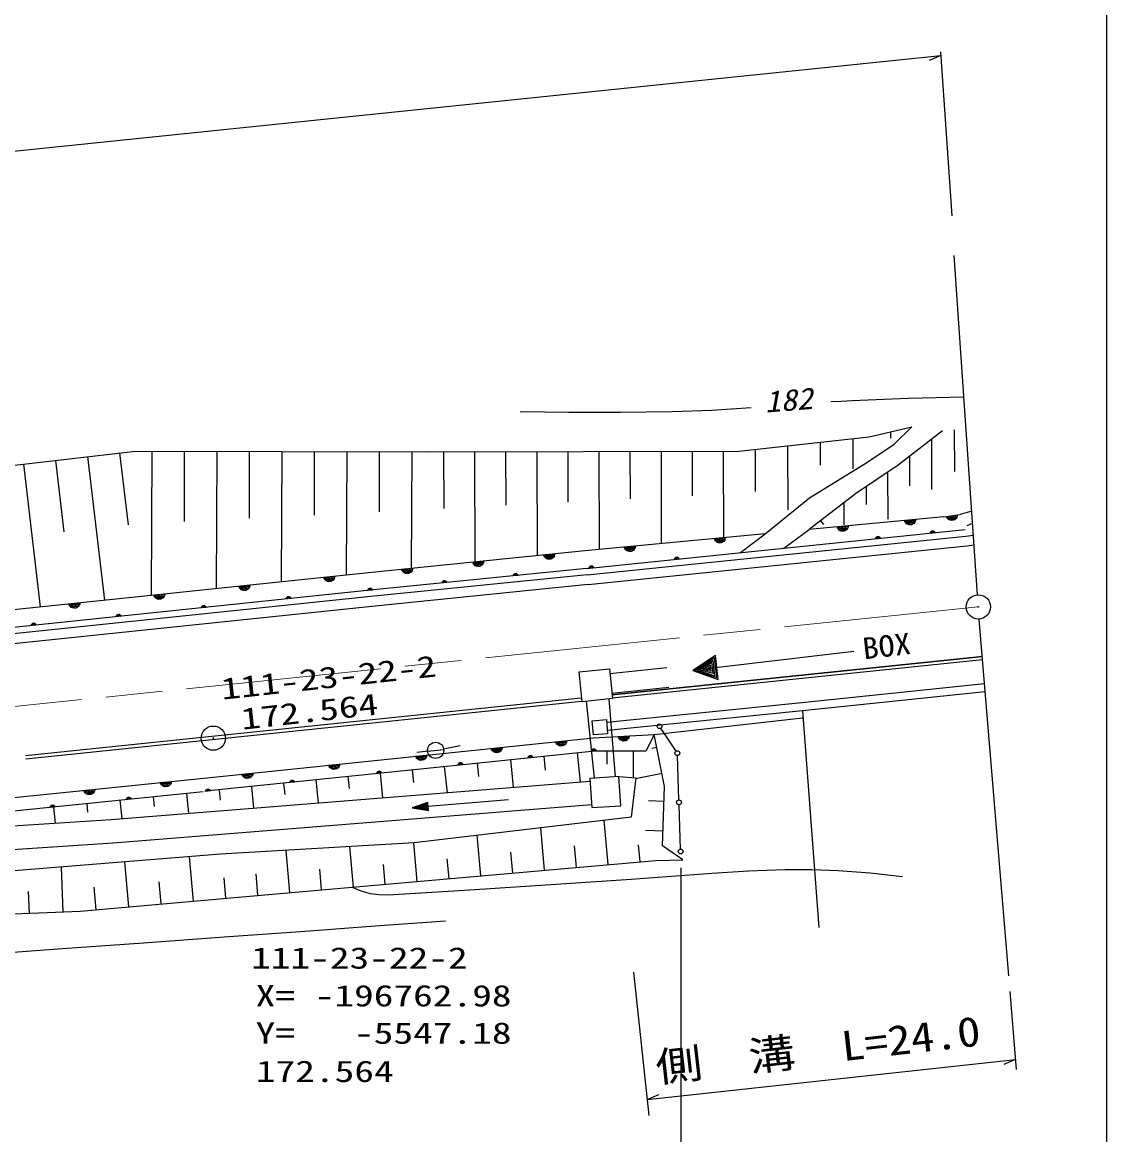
# Model space of a CAD drawing. Units: millimetres, scale not verified. Extents: x 40000 to 680000, y 20000 to 380000.
# Drawn here: x 512230 to 579000, y 248342 to 316821 of the extents above; entities that cross this region are included whole.
import ezdxf
from ezdxf.enums import TextEntityAlignment as Align

# ---------------------------------------------------------------- set-up
doc = ezdxf.new("R2010")
doc.units = ezdxf.units.MM
doc.header["$LTSCALE"] = 1000
doc.linetypes.add('CHAIN', pattern=[18.5, 12, -1.5, 3.5, -1.5])
for name, color, linetype, lineweight in [('M-BGD', 7, 'Continuous', 25), ('M-BMK', 2, 'CHAIN', 13), ('M-TTL-BAND', 7, 'Continuous', 25)]:
    doc.layers.add(name, color=color, linetype=linetype, lineweight=lineweight)
doc.layers.add('M-BMK-SRVR', color=3, linetype='Continuous')
doc.styles.add('ＭＳ ゴシック', font='')
doc.styles.add('ＭＳ 明朝', font='')
doc.styles.get('ＭＳ ゴシック').set_extended_font_data('MS Gothic')
doc.styles.get('ＭＳ 明朝').set_extended_font_data('MS Mincho')

# ---------------------------------------------------------------- blocks, each defined once
blk = doc.blocks.new('BUHIN1')
at = {"color": 7, "linetype": 'Continuous', "lineweight": 25}
for radius in [746, 22.5]:
    blk.add_circle((0, 0), radius, dxfattribs=at)
blk = doc.blocks.new('BUHIN2')
at = {"color": 3, "linetype": 'Continuous', "lineweight": 25}
for radius in [746, 22.5]:
    blk.add_circle((0, 0), radius, dxfattribs=at)
blk = doc.blocks.new('BUHIN41')
at = {"color": 7, "linetype": 'Continuous', "lineweight": 25}
for p, q in [((-308, 31), (81, -297)), ((136, -286), (-304, 85)), ((-297, 136), (184, -270)), ((226, -248), (-282, 181)), ((21, -304), (-303, -31)), ((-268, -117), (-69, -285))]:
    blk.add_line(p, q, dxfattribs=at)
blk.add_lwpolyline([(268, -226), (194, -269), (120, -295), (18, -310), (-68, -293), (-148, -260), (-231, -190), (-277, -117), (-309, -35), (-311, 68), (-299, 147), (-268, 226)], close=True, dxfattribs=at)
blk = doc.blocks.new('BUHIN42')
at = {"color": 7, "linetype": 'Continuous', "lineweight": 25}
for p, q in [((-308, 31), (81, -297)), ((136, -286), (-304, 84)), ((-297, 136), (185, -270)), ((226, -248), (-283, 181)), ((21, -304), (-303, -31)), ((-268, -117), (-69, -285))]:
    blk.add_line(p, q, dxfattribs=at)
blk.add_lwpolyline([(268, -225), (194, -269), (120, -295), (18, -310), (-68, -293), (-148, -260), (-231, -190), (-277, -117), (-309, -35), (-311, 68), (-299, 147), (-268, 225)], close=True, dxfattribs=at)
blk = doc.blocks.new('BUHIN43')
at = {"color": 7, "linetype": 'Continuous', "lineweight": 25}
for p, q in [((-308, 31), (81, -297)), ((136, -286), (-304, 85)), ((-297, 136), (184, -270)), ((226, -248), (-282, 181)), ((21, -304), (-303, -31)), ((-268, -117), (-69, -285))]:
    blk.add_line(p, q, dxfattribs=at)
blk.add_lwpolyline([(268, -226), (194, -269), (119, -295), (18, -310), (-68, -293), (-148, -260), (-231, -190), (-277, -117), (-309, -35), (-311, 68), (-299, 147), (-268, 226)], close=True, dxfattribs=at)
blk = doc.blocks.new('BUHIN45')
at = {"color": 7, "linetype": 'Continuous', "lineweight": 25}
for p, q in [((-97, 106), (121, -78)), ((127, -58), (-79, 116)), ((-58, 123), (130, -36)), ((132, -13), (-35, 127)), ((-9, 130), (130, 13)), ((115, 50), (30, 122))]:
    blk.add_line(p, q, dxfattribs=at)
blk.add_lwpolyline([(-115, 97), (-83, 115), (-51, 127), (-8, 133), (29, 125), (63, 111), (99, 81), (119, 50), (132, 15), (133, -29), (128, -63), (115, -97)], close=True, dxfattribs=at)
blk = doc.blocks.new('BUHIN46')
at = {"color": 7, "linetype": 'Continuous', "lineweight": 25}
for p, q in [((-97, 106), (121, -77)), ((128, -58), (-79, 115)), ((-59, 123), (130, -36)), ((132, -13), (-35, 127)), ((-9, 130), (130, 13)), ((115, 51), (29, 122))]:
    blk.add_line(p, q, dxfattribs=at)
blk.add_lwpolyline([(-115, 96), (-84, 115), (-52, 126), (-8, 133), (29, 126), (63, 111), (99, 82), (119, 50), (132, 15), (133, -29), (128, -63), (115, -96)], close=True, dxfattribs=at)
blk = doc.blocks.new('BUHIN47')
at = {"color": 7, "linetype": 'Continuous', "lineweight": 25}
for p, q in [((-97, 106), (121, -78)), ((127, -58), (-79, 116)), ((-58, 123), (130, -36)), ((132, -13), (-35, 127)), ((-9, 130), (130, 13)), ((115, 50), (30, 122))]:
    blk.add_line(p, q, dxfattribs=at)
blk.add_lwpolyline([(-115, 97), (-83, 115), (-51, 127), (-8, 133), (29, 125), (63, 111), (99, 81), (119, 50), (132, 15), (133, -29), (128, -63), (115, -97)], close=True, dxfattribs=at)
blk = doc.blocks.new('BUHIN48')
at = {"color": 7, "linetype": 'Continuous', "lineweight": 25}
for p, q in [((-308, 33), (79, -298)), ((134, -287), (-303, 87)), ((-296, 138), (182, -271)), ((224, -249), (-281, 183)), ((19, -304), (-303, -28)), ((-269, -115), (-71, -285))]:
    blk.add_line(p, q, dxfattribs=at)
blk.add_lwpolyline([(266, -228), (192, -271), (117, -296), (15, -310), (-70, -292), (-150, -259), (-232, -188), (-278, -115), (-309, -33), (-311, 70), (-298, 149), (-266, 228)], close=True, dxfattribs=at)
blk = doc.blocks.new('BUHIN50')
at = {"color": 7, "linetype": 'Continuous', "lineweight": 25}
for p, q in [((-97, 106), (121, -78)), ((127, -58), (-79, 116)), ((-58, 123), (130, -36)), ((132, -13), (-35, 127)), ((-9, 130), (130, 13)), ((115, 50), (30, 122))]:
    blk.add_line(p, q, dxfattribs=at)
blk.add_lwpolyline([(-115, 97), (-83, 115), (-51, 127), (-8, 133), (29, 125), (63, 111), (99, 81), (119, 50), (132, 15), (133, -29), (128, -63), (115, -97)], close=True, dxfattribs=at)
blk = doc.blocks.new('BUHIN52')
at = {"color": 7, "linetype": 'Continuous', "lineweight": 25}
for p, q in [((-308, 30), (82, -297)), ((137, -286), (-304, 84)), ((-297, 136), (185, -270)), ((226, -247), (-283, 180)), ((21, -304), (-303, -31)), ((-268, -118), (-68, -285))]:
    blk.add_line(p, q, dxfattribs=at)
blk.add_lwpolyline([(268, -225), (195, -269), (120, -295), (18, -310), (-68, -293), (-148, -260), (-231, -190), (-277, -117), (-309, -35), (-311, 67), (-300, 147), (-268, 225)], close=True, dxfattribs=at)
blk = doc.blocks.new('BUHIN53')
at = {"color": 7, "linetype": 'Continuous', "lineweight": 25}
for p, q in [((-308, 31), (81, -298)), ((136, -287), (-304, 85)), ((-297, 137), (184, -270)), ((226, -248), (-282, 181)), ((20, -304), (-303, -30)), ((-268, -117), (-69, -285))]:
    blk.add_line(p, q, dxfattribs=at)
blk.add_lwpolyline([(267, -226), (194, -269), (119, -296), (17, -310), (-69, -293), (-149, -259), (-231, -189), (-277, -116), (-309, -34), (-311, 68), (-299, 148), (-267, 226)], close=True, dxfattribs=at)
blk = doc.blocks.new('BUHIN54')
at = {"color": 7, "linetype": 'Continuous', "lineweight": 25}
for p, q in [((-308, 33), (79, -298)), ((134, -287), (-303, 87)), ((-296, 138), (182, -271)), ((224, -249), (-281, 183)), ((19, -304), (-303, -28)), ((-269, -115), (-71, -285))]:
    blk.add_line(p, q, dxfattribs=at)
blk.add_lwpolyline([(266, -228), (192, -271), (117, -296), (15, -310), (-70, -292), (-150, -259), (-232, -188), (-278, -115), (-309, -33), (-311, 70), (-298, 149), (-266, 228)], close=True, dxfattribs=at)
blk = doc.blocks.new('BUHIN56')
at = {"color": 7, "linetype": 'Continuous', "lineweight": 25}
for p, q in [((-97, 106), (121, -77)), ((127, -58), (-79, 116)), ((-59, 123), (130, -36)), ((132, -13), (-35, 127)), ((-9, 130), (130, 13)), ((115, 50), (29, 122))]:
    blk.add_line(p, q, dxfattribs=at)
blk.add_lwpolyline([(-115, 97), (-83, 115), (-51, 126), (-8, 133), (29, 125), (63, 111), (99, 81), (119, 50), (132, 15), (133, -29), (128, -63), (115, -97)], close=True, dxfattribs=at)
blk = doc.blocks.new('BUHIN57')
at = {"color": 7, "linetype": 'Continuous', "lineweight": 25}
for p, q in [((-97, 106), (121, -78)), ((127, -59), (-79, 116)), ((-58, 123), (130, -37)), ((132, -13), (-35, 128)), ((-9, 130), (130, 13)), ((115, 50), (30, 122))]:
    blk.add_line(p, q, dxfattribs=at)
blk.add_lwpolyline([(-114, 97), (-83, 115), (-51, 127), (-7, 133), (29, 125), (64, 111), (99, 81), (119, 50), (132, 15), (133, -29), (128, -63), (114, -97)], close=True, dxfattribs=at)
blk = doc.blocks.new('BUHIN60')
at = {"color": 7, "linetype": 'Continuous', "lineweight": 25}
blk.add_circle((0, 0), 149, dxfattribs=at)
blk = doc.blocks.new('BUHIN74')
at = {"color": 7, "linetype": 'Continuous', "lineweight": 25}
blk.add_line((-380, 321), (380, -321), dxfattribs=at)
blk.add_circle((0, 0), 498, dxfattribs=at)

msp = doc.modelspace()

# ---------------------------------------------------------------- linework, layer by layer
at = {"layer": 'M-BGD'}
for p, q in [((568768, 315005), (569464, 304911)), ((423983, 299871), (568784, 314767)), ((568784, 314767), (568060, 314476)), ((571039, 281582), (569599, 302456)), ((564373, 291293), (567008, 291921)), ((565913, 290855), (567008, 291921)), ((569611, 291740), (569619, 289159)), ((556340, 290430), (564373, 291293)), ((563368, 291186), (563374, 289323)), ((565690, 291607), (565691, 291218)), ((568888, 291669), (566166, 289564)), ((568207, 291143), (568217, 288050)), ((503442, 288581), (519206, 290430)), ((519206, 290430), (537209, 290369)), ((520206, 290427), (520175, 281544)), ((522206, 290420), (522191, 286086)), ((524207, 290413), (524178, 281961)), ((526207, 290406), (526193, 286288)), ((528207, 290399), (528180, 282377)), ((530208, 290393), (530194, 286489)), ((532208, 290386), (532182, 282793)), ((534208, 290379), (534196, 286690)), ((536209, 290372), (536184, 283202)), ((537209, 290369), (556340, 290430)), ((538165, 290372), (538176, 286887)), ((540078, 290378), (540100, 283596)), ((541991, 290384), (542002, 287086)), ((543904, 290390), (543925, 283981)), ((545818, 290396), (545828, 287285)), ((547731, 290403), (547750, 284361)), ((549644, 290409), (549653, 287476)), ((551557, 290415), (551575, 284724)), ((553470, 290421), (553479, 287663)), ((555383, 290427), (555400, 285087)), ((557344, 290538), (557352, 287931)), ((559352, 290754), (559365, 286800)), ((561360, 290970), (561365, 289557)), ((564229, 289732), (565913, 290855)), ((514279, 289852), (514797, 285445)), ((516250, 290083), (517287, 281244)), ((518220, 290315), (518741, 285882)), ((560693, 287543), (564229, 289732)), ((566846, 290090), (566852, 288278)), ((512309, 289621), (513340, 280833)), ((566166, 289564), (563527, 287796)), ((565506, 289122), (565515, 286225)), ((563527, 287796), (560672, 285588)), ((564187, 288238), (564190, 287147)), ((557961, 285331), (560693, 287543)), ((562814, 287244), (562818, 285888)), ((568960, 286376), (560672, 285588)), ((568960, 286376), (569978, 286522)), ((569805, 286453), (569147, 286358)), ((569170, 286317), (569794, 286407)), ((569774, 286360), (569204, 286278)), ((569242, 286239), (569746, 286312)), ((569710, 286263), (569291, 286202)), ((570685, 286717), (569978, 286522)), ((546976, 283202), (570289, 285594)), ((559121, 284448), (560672, 285588)), ((559121, 284448), (560672, 285588)), ((561386, 286140), (561560, 285915)), ((569379, 286171), (569637, 286208)), ((570400, 285835), (570736, 285985)), ((557961, 285331), (546867, 284277)), ((547017, 282805), (570330, 285196)), ((556452, 284174), (557961, 285331)), ((570329, 285196), (570787, 285243)), ((546867, 284277), (533751, 282957)), ((547078, 282208), (570391, 284599)), ((570391, 284599), (570828, 284644)), ((533751, 282957), (491896, 278603)), ((546978, 283203), (533865, 281883)), ((547018, 282805), (533905, 281485)), ((547078, 282208), (533965, 280888)), ((533861, 281882), (492005, 277528)), ((533903, 281485), (492046, 277130)), ((533965, 280888), (492107, 276533)), ((572963, 258134), (571153, 280086)), ((548530, 275412), (571344, 277771)), ((571344, 277771), (548530, 275412)), ((571360, 277572), (548551, 275213)), ((546524, 276831), (548384, 277022)), ((546712, 274998), (546524, 276831)), ((548384, 277022), (548572, 275188)), ((551923, 277078), (548405, 276714)), ((571481, 276099), (560220, 274935)), ((548529, 275520), (552046, 275884)), ((571523, 275601), (560271, 274438)), ((512437, 271682), (546645, 275228)), ((512457, 271483), (546666, 275029)), ((548572, 275188), (546712, 274998)), ((547459, 270297), (546979, 275025)), ((560220, 274935), (548215, 273714)), ((548342, 275165), (548731, 270378)), ((560271, 274438), (548265, 273216)), ((551145, 272984), (560277, 273998)), ((560271, 274438), (561272, 261101)), ((547325, 273821), (548191, 273896)), ((547400, 272954), (547325, 273821)), ((548191, 273896), (548267, 273029)), ((552480, 271953), (551550, 273363)), ((539470, 271954), (547397, 272766)), ((547397, 272766), (551145, 272984)), ((548267, 273029), (547400, 272954)), ((549606, 272850), (548942, 272812)), ((548962, 272769), (549591, 272806)), ((549567, 272761), (548992, 272727)), ((549026, 272685), (549535, 272715)), ((549495, 272669), (549073, 272644)), ((549157, 272605), (549418, 272620)), ((551145, 272984), (550639, 271978)), ((551780, 269769), (551145, 272984)), ((523413, 270297), (539470, 271954)), ((537239, 271954), (536520, 271875)), ((538245, 272116), (539187, 272307)), ((539551, 271158), (547478, 271970)), ((547444, 271967), (550639, 271978)), ((548225, 271968), (548229, 271157)), ((549835, 271975), (549842, 270326)), ((551304, 272180), (550991, 272119)), ((540233, 271227), (540318, 270399)), ((542286, 271438), (542461, 269735)), ((544340, 271649), (544430, 270774)), ((546394, 271859), (546578, 270064)), ((552659, 268953), (552567, 271678)), ((523495, 269502), (539552, 271158)), ((534256, 270602), (534414, 269091)), ((536236, 270810), (536318, 270030)), ((538216, 271018), (538385, 269408)), ((551622, 270573), (549990, 270251)), ((499914, 267889), (523413, 270297)), ((517709, 267753), (547170, 270112)), ((528315, 269978), (528387, 269296)), ((530296, 270186), (530444, 268773)), ((532276, 270394), (532352, 269663)), ((548963, 270393), (547174, 270278)), ((547174, 270278), (547289, 268481)), ((549078, 268595), (548963, 270393)), ((548963, 270393), (549997, 270314)), ((549997, 270314), (549709, 267887)), ((523365, 269458), (490604, 266100)), ((520294, 269143), (520354, 268557)), ((522341, 269353), (522466, 268134)), ((524355, 269562), (524422, 268929)), ((526335, 269770), (526474, 268455)), ((551647, 266128), (551780, 269769)), ((514151, 268514), (514252, 267528)), ((516199, 268724), (516253, 268193)), ((517825, 266308), (547286, 268666)), ((518246, 268933), (518362, 267806)), ((542164, 268964), (536229, 268460)), ((547289, 268481), (549078, 268595)), ((551747, 268859), (550790, 268894)), ((552762, 265930), (552670, 268654)), ((549709, 267887), (536364, 266316)), ((500034, 266599), (517709, 267753)), ((544386, 264624), (544156, 267234)), ((548307, 264968), (548067, 267694)), ((551681, 267038), (550601, 267077)), ((540464, 264279), (540245, 266773)), ((500129, 265152), (517804, 266307)), ((536364, 266316), (524445, 265606)), ((528701, 263245), (528472, 265846)), ((532622, 263590), (532403, 266080)), ((536543, 263935), (536334, 266315)), ((542425, 264452), (542313, 265727)), ((546346, 264796), (546229, 266130)), ((550268, 265141), (550175, 266191)), ((552905, 265263), (551647, 266128)), ((524445, 265606), (505007, 264044)), ((518782, 262370), (518538, 265132)), ((522769, 262723), (522528, 265452)), ((525760, 262987), (551248, 265227)), ((538504, 264107), (538397, 265325)), ((551248, 265227), (552905, 265263)), ((514753, 262063), (514638, 264818)), ((526740, 263073), (526623, 264401)), ((530661, 263418), (530549, 264691)), ((534583, 263762), (534476, 264980)), ((552767, 264780), (552767, 232827)), ((520776, 262546), (520655, 263919)), ((524763, 262899), (524652, 264157)), ((512674, 261977), (512619, 263314)), ((515792, 262106), (525760, 262987)), ((516789, 262194), (516666, 263583)), ((503321, 261588), (515792, 262106)), ((549863, 258353), (550816, 249527)), ((573439, 252361), (573044, 257158)), ((550709, 250521), (573389, 252971)), ((573389, 252971), (572666, 252676)), ((550709, 250521), (551431, 250816))]:
    msp.add_line(p, q, dxfattribs=at)
for points in [[(570200, 293744), (566769, 293659), (563333, 293514), (562674, 293481), (562005, 293447)], [(557103, 293080), (554684, 292927), (552247, 292834), (549067, 292790), (545876, 292806), (544385, 292825), (542893, 292848)], [(563436, 278092), (553506, 276910), (555081, 276367), (554907, 277832), (553506, 276910)], [(553630, 276925), (554992, 276483), (554847, 277699), (553655, 276928)], [(554325, 277008), (554554, 276985), (554539, 277109), (554353, 276986)], [(536331, 268468), (537183, 268754), (537219, 268330), (536334, 268469)], [(537014, 268526), (536837, 268511), (537012, 268551), (537016, 268501), (536837, 268511)], [(532537, 263582), (533082, 263359), (533640, 263196), (534189, 263122), (534749, 263108), (539790, 263414), (544771, 263737), (549716, 264079), (554693, 264450), (556942, 264589), (559202, 264669), (560832, 264671), (562468, 264613), (564439, 264457), (566417, 264246)], [(475458, 256397), (479895, 256854), (484845, 257370), (489807, 257858), (494772, 258294), (499757, 258692), (504737, 259068), (509725, 259436), (514702, 259801), (519689, 260164), (524664, 260524), (529648, 260884), (533965, 261194), (538291, 261505)]]:
    msp.add_lwpolyline(points, dxfattribs=at)
for points in [[(569816, 286499), (569800, 286415), (569770, 286342), (569713, 286256), (569643, 286203), (569565, 286166), (569458, 286150), (569373, 286165), (569290, 286195), (569212, 286262), (569161, 286323), (569123, 286399)], [(553804, 276946), (554878, 276595), (554765, 277538)], [(553953, 276963), (554758, 276757), (554681, 277402)], [(554151, 276987), (554643, 276869), (554599, 277242)], [(549621, 272895), (549597, 272813), (549561, 272743), (549498, 272662), (549423, 272615), (549343, 272584), (549234, 272578), (549151, 272600), (549071, 272637), (548999, 272710), (548953, 272776), (548922, 272854)], [(536229, 268460), (537247, 268295), (537204, 268793)], [(536433, 268477), (537148, 268713), (537178, 268365)], [(536533, 268485), (537114, 268673), (537138, 268399)], [(536635, 268494), (537080, 268632), (537097, 268433)], [(536735, 268503), (537046, 268592), (537056, 268467)]]:
    msp.add_lwpolyline(points, close=True, dxfattribs=at)
for centre in [(551468, 273488), (552562, 271828)]:
    msp.add_circle(centre, 149, dxfattribs=at)
at = {"layer": 'M-BMK'}
msp.add_line((571091, 280834), (416689, 264865), dxfattribs=at)
at = {"layer": 'M-TTL-BAND'}
msp.add_line((579000, 20000), (579000, 370000), dxfattribs=at)

# ---------------------------------------------------------------- block references
at = {"layer": 'M-BGD', "rotation": 45.98907}
for name, p in [('BUHIN48', (566888, 286179)), ('BUHIN48', (562744, 285785)), ('BUHIN50', (568274, 285387)), ('BUHIN54', (549640, 284540)), ('BUHIN54', (555187, 285067)), ('BUHIN50', (564913, 285042)), ('BUHIN53', (544681, 284057)), ('BUHIN53', (535937, 283177)), ('BUHIN53', (540309, 283617)), ('BUHIN50', (552520, 283771)), ('BUHIN52', (531135, 282684)), ('BUHIN57', (542603, 282762)), ('BUHIN50', (547270, 283233)), ('BUHIN52', (525903, 282140)), ('BUHIN57', (538231, 282322)), ('BUHIN52', (520672, 281596)), ('BUHIN56', (528631, 281338)), ('BUHIN56', (533648, 281860)), ('BUHIN1', (571091, 280834)), ('BUHIN52', (515440, 281052)), ('BUHIN56', (523399, 280794)), ('BUHIN56', (518167, 280250)), ('BUHIN56', (512935, 279705)), ('BUHIN74', (537682, 272002)), ('BUHIN43', (545415, 272563)), ('BUHIN42', (536794, 271678)), ('BUHIN43', (541451, 272157)), ('BUHIN47', (547420, 271965)), ('BUHIN42', (531441, 271126)), ('BUHIN46', (539206, 271122)), ('BUHIN47', (543515, 271564)), ('BUHIN42', (526089, 270573)), ('BUHIN46', (534202, 270596)), ('BUHIN41', (516363, 269575)), ('BUHIN41', (521063, 270056)), ('BUHIN46', (528851, 270034)), ('BUHIN45', (518798, 268990)), ('BUHIN46', (523663, 269489)), ('BUHIN45', (514098, 268508)), ('BUHIN60', (552665, 268804)), ('BUHIN60', (552767, 265780))]:
    msp.add_blockref(name, p, dxfattribs=at)
at = {"layer": 'M-BMK-SRVR', "rotation": 45.98907}
msp.add_blockref('BUHIN2', (523994, 272754), dxfattribs=at)

# ---------------------------------------------------------------- texts
at = {"layer": 'M-BGD', "style": 'ＭＳ 明朝', "oblique": 15, "width": 1.1}
msp.add_text('182', height=1320, rotation=4.5, dxfattribs=at).set_placement((558010, 292397), align=Align.BOTTOM_LEFT)
at = {"layer": 'M-BGD', "style": 'ＭＳ ゴシック'}
for s, height, width, p in [('BOX', 1320, 1.1, (564089, 277212)), ('側\u3000溝\u3000L=24.0', 1833, 1.15, (551399, 251022))]:
    msp.add_text(s, height=height, rotation=6.5, dxfattribs=dict(at, width=width)).set_placement(p, align=Align.BOTTOM_LEFT)
at = {"layer": 'M-BGD', "style": 'ＭＳ ゴシック', "width": 1.35}
for s, p in [('111-23-22-2', (526320, 258168)), ('X= -196762.98', (526598, 255846)), ('Y=   -5547.18', (526598, 253546)), ('172.564', (526614, 251192))]:
    msp.add_text(s, height=1320, dxfattribs=at).set_placement(p, align=Align.BOTTOM_LEFT)
at = {"layer": 'M-BMK-SRVR', "style": 'ＭＳ ゴシック', "width": 1.35}
for s, rotation, p in [('111-23-22-2', 6.2, (524574, 274725)), ('172.564', 6.4, (525807, 272875))]:
    msp.add_text(s, height=1320, rotation=rotation, dxfattribs=at).set_placement(p, align=Align.BOTTOM_LEFT)

doc.saveas('drawing.dxf')
